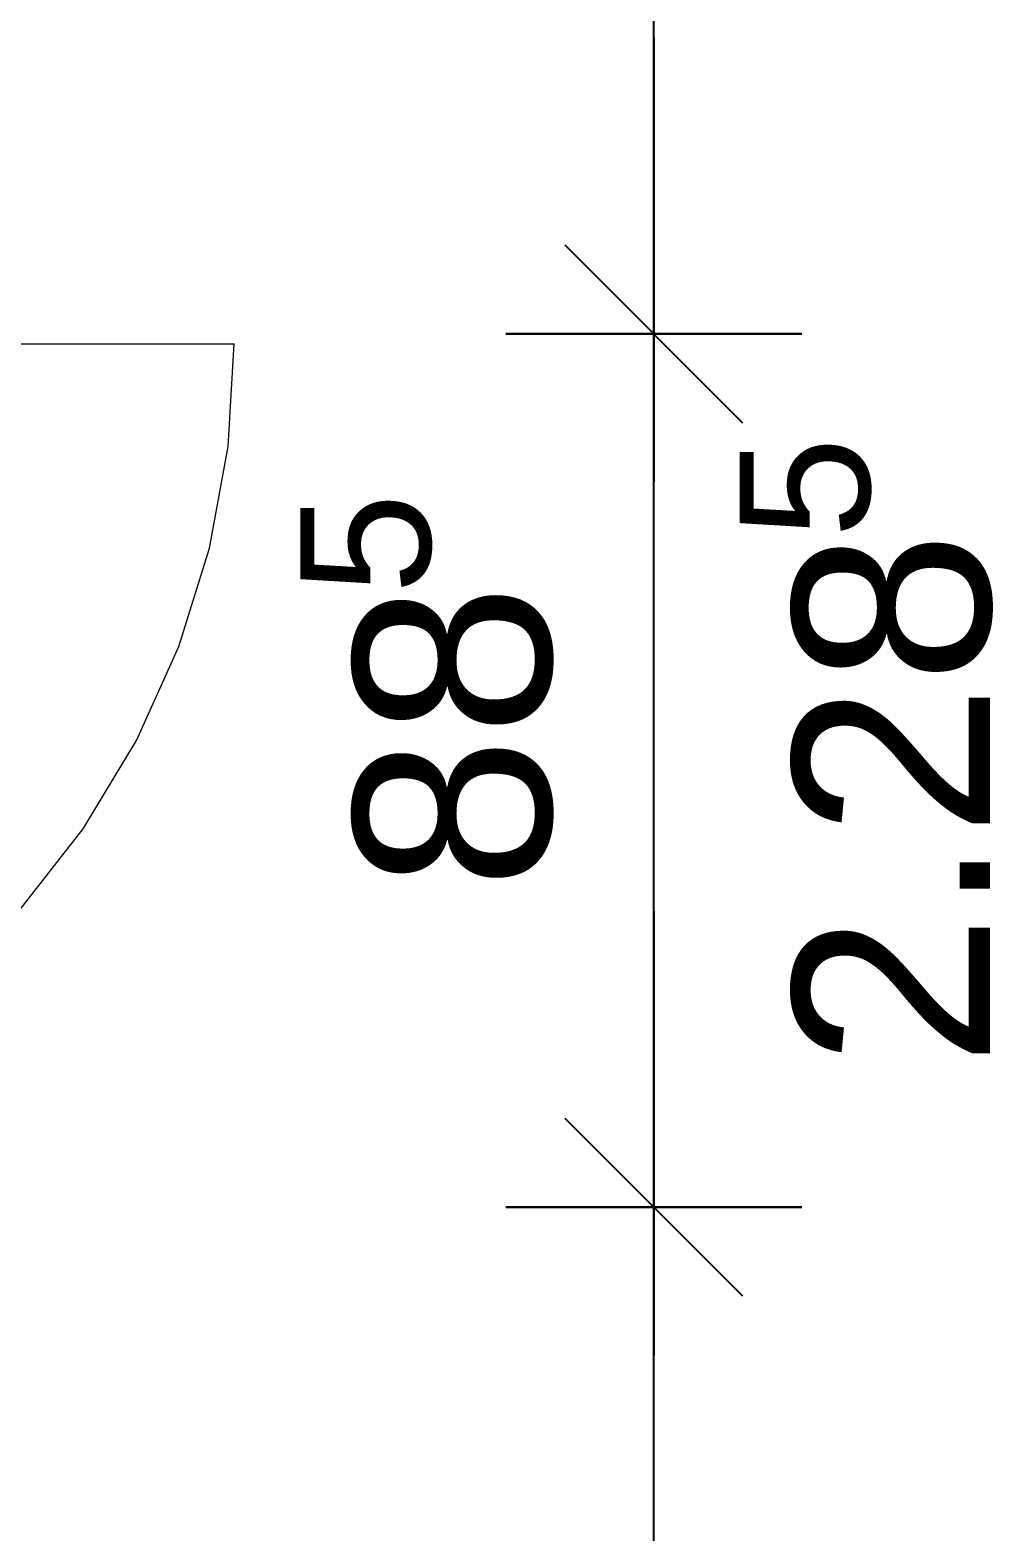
# Model space of a CAD drawing. Extents: x 0 to 756, y -25 to 420.
# Drawn here: x 337.77 to 357.29, y 188.1 to 218.54 of the extents above; entities that cross this region are included whole.
import ezdxf

# ---------------------------------------------------------------- set-up
doc = ezdxf.new("R2010")
doc.units = 0
doc.layers.get('0').update_dxf_attribs({"lineweight": 25})
doc.layers.get('DEFPOINTS').update_dxf_attribs({"lineweight": 25})
doc.layers.add('Standard', color=7, linetype='Continuous', lineweight=25)
doc.layers.add('T_R_2D', color=7, linetype='Continuous', lineweight=13)
doc.styles.get("Standard").update_dxf_attribs({"font": 'arial.ttf'})

# ---------------------------------------------------------------- blocks, each defined once
blk = doc.blocks.new('Referenz-A0T78P30OY')
at = {"layer": 'DEFPOINTS', "color": 0, "linetype": 'Continuous', "lineweight": -2, "ltscale": 0.25}
for p, q in [((350.414, 212.378), (350.414, 212.378)), ((350.414, 194.678), (350.414, 194.678))]:
    blk.add_line(p, q, dxfattribs=at)
at = {"layer": 'Standard', "color": 0, "lineweight": -2}
for p, q in [((350.414, 212.378), (350.414, 229.837)), ((350.414, 218.378), (350.414, 209.378)), ((350.414, 206.378), (350.414, 215.378)), ((352.214, 210.578), (348.614, 214.178)), ((348.614, 214.178), (352.214, 210.578)), ((353.414, 212.378), (347.414, 212.378)), ((347.414, 212.378), (353.414, 212.378)), ((350.414, 194.678), (350.414, 212.378)), ((350.414, 200.678), (350.414, 191.678)), ((350.414, 188.678), (350.414, 197.678)), ((352.214, 192.878), (348.614, 196.478)), ((348.614, 196.478), (352.214, 192.878)), ((353.414, 194.678), (347.414, 194.678)), ((347.414, 194.678), (353.414, 194.678)), ((350.414, 164.79), (350.414, 194.678))]:
    blk.add_line(p, q, dxfattribs=at)
at = {"layer": 'T_R_2D', "color": 0, "linetype": 'Continuous', "ltscale": 0.13}
for p, q in [((324.607, 212.178), (341.907, 212.178)), ((341.781, 210.093), (341.907, 212.178)), ((341.404, 208.038), (341.781, 210.093)), ((340.783, 206.043), (341.404, 208.038)), ((339.926, 204.138), (340.783, 206.043)), ((338.845, 202.35), (339.926, 204.138)), ((337.556, 200.706), (338.845, 202.35))]:
    blk.add_line(p, q, dxfattribs=at)
at = {"layer": 'Standard', "color": 0, "lineweight": -2, "attachment_point": 1, "rotation": 90}
for s, insert, char_height in [('{\\fArial;5}', (352.153, 208.237), 2.64), ('{\\fArial;5}', (343.246, 207.101), 2.64), ('{\\fArial;2.28}', (353.233, 197.516), 4), ('{\\fArial;88}', (344.326, 201.111), 4)]:
    blk.add_mtext(s, dxfattribs=dict(at, insert=insert, char_height=char_height))

msp = doc.modelspace()

# ---------------------------------------------------------------- block references
at = {"color": 8, "lineweight": 25, "ltscale": 0.25, "true_color": 0x808080}
msp.add_blockref('Referenz-A0T78P30OY', (0, 0), dxfattribs=at)

doc.saveas('drawing.dxf')
